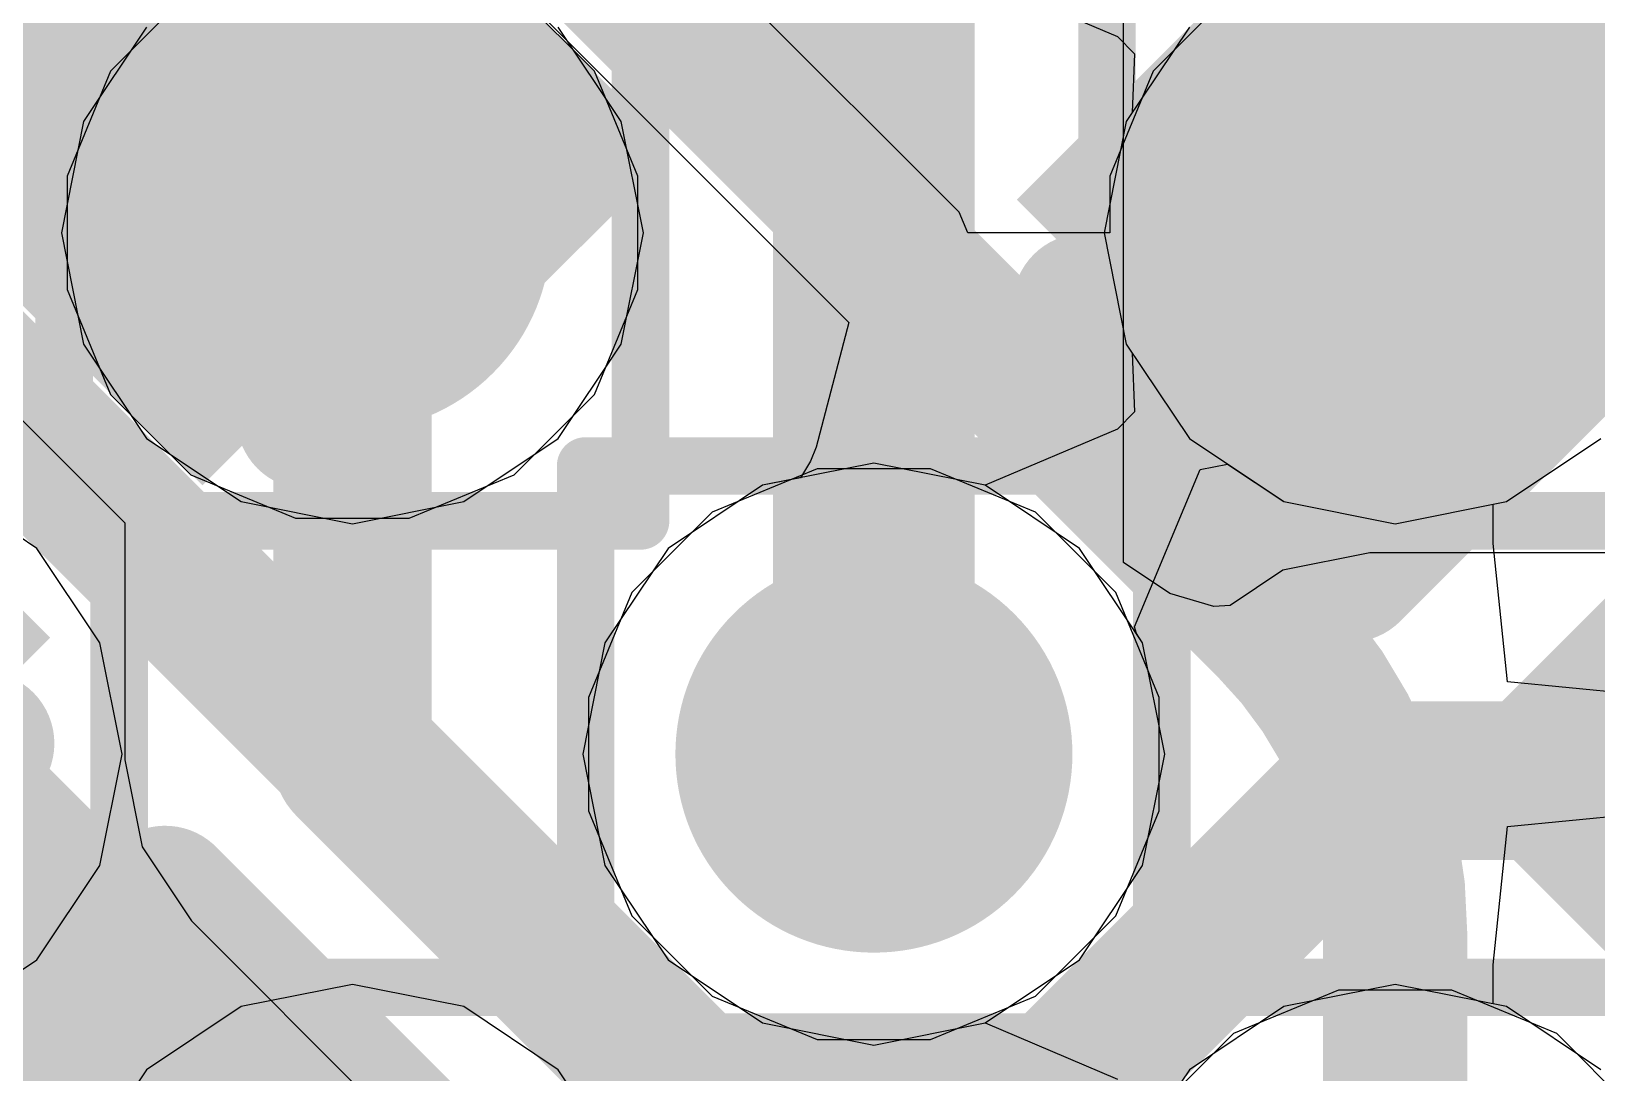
# Model space of a CAD drawing. Header units: inches. Extents: x -6 to 284, y -12 to 154.
# Drawn here: x 50.907 to 52.287, y 4.778 to 5.696 of the extents above; entities that cross this region are included whole.
import ezdxf

# ---------------------------------------------------------------- set-up
doc = ezdxf.new("R2010")
doc.units = ezdxf.units.IN
for name, color, linetype in [('Bottom Layer', 5, 'Continuous'), ('Bottom Overlay', 54, 'Continuous'), ('Bottom Paste', 16, 'Continuous'), ('Bottom Solder', 6, 'Continuous'), ('Drill Drawing', 1, 'Continuous'), ('GND-1', 16, 'Continuous'), ('GND-2', 90, 'Continuous'), ('GND-3', 216, 'Continuous'), ('GND-4', 54, 'Continuous'), ('PWR-1', 156, 'Continuous'), ('PWR-2', 130, 'Continuous'), ('Signal L1', 76, 'Continuous'), ('Signal L2', 6, 'Continuous'), ('Top Layer', 1, 'Continuous'), ('Top Paste', 8, 'Continuous'), ('Top Solder', 216, 'Continuous'), ('Via Holes', 16, 'Continuous')]:
    doc.layers.add(name, color=color, linetype=linetype)

# ---------------------------------------------------------------- blocks, each defined once
blk = doc.blocks.new('BGA_565_15_5_14_4__132')
at = {"layer": 'Top Layer'}
h = blk.add_hatch(color=1, dxfattribs=at)
edge = h.paths.add_edge_path()
edge.add_arc((3.5749992, 0.32500062), 0.12499848, 0, 360)
h = blk.add_hatch(color=1, dxfattribs=at)
edge = h.paths.add_edge_path()
edge.add_arc((4.22500044, 0.32500062), 0.12499848, 0, 360)
h = blk.add_hatch(color=1, dxfattribs=at)
edge = h.paths.add_edge_path()
edge.add_arc((4.22500044, -0.32500062), 0.12499848, 0, 360)
at = {"layer": 'Top Paste'}
h = blk.add_hatch(color=8, dxfattribs=at)
edge = h.paths.add_edge_path()
edge.add_arc((3.5749992, 0.32500062), 0.12499848, 0, 360)
h = blk.add_hatch(color=8, dxfattribs=at)
edge = h.paths.add_edge_path()
edge.add_arc((4.22500044, 0.32500062), 0.12499848, 0, 360)
h = blk.add_hatch(color=8, dxfattribs=at)
edge = h.paths.add_edge_path()
edge.add_arc((4.22500044, -0.32500062), 0.12499848, 0, 360)
at = {"layer": 'Top Solder'}
h = blk.add_hatch(color=216, dxfattribs=at)
edge = h.paths.add_edge_path()
edge.add_arc((3.5749992, 0.32500062), 0.17499838, 0, 360)
h = blk.add_hatch(color=216, dxfattribs=at)
edge = h.paths.add_edge_path()
edge.add_arc((4.22500044, 0.32500062), 0.17499838, 0, 360)
h = blk.add_hatch(color=216, dxfattribs=at)
edge = h.paths.add_edge_path()
edge.add_arc((4.22500044, -0.32500062), 0.17499838, 0, 360)
blk = doc.blocks.new('CAP_0201_B_333')
at = {"layer": 'Bottom Layer'}
for points in [[(-0.44999656, 0.1499997), (-0.14999716, 0.1499997), (-0.14999716, -0.1499997), (-0.44999656, -0.1499997)], [(0.14999716, 0.1499997), (0.44999656, 0.1499997), (0.44999656, -0.1499997), (0.14999716, -0.1499997)]]:
    blk.add_hatch(color=5, dxfattribs=at).paths.add_polyline_path(points)
at = {"layer": 'Bottom Paste'}
for points in [[(-0.44999656, 0.1499997), (-0.14999716, 0.1499997), (-0.14999716, -0.1499997), (-0.44999656, -0.1499997)], [(0.14999716, 0.1499997), (0.44999656, 0.1499997), (0.44999656, -0.1499997), (0.14999716, -0.1499997)]]:
    blk.add_hatch(color=16, dxfattribs=at).paths.add_polyline_path(points)
at = {"layer": 'Bottom Solder'}
for points in [[(-0.50499772, 0.20500086), (-0.094996, 0.20500086), (-0.094996, -0.20500086), (-0.50499772, -0.20500086)], [(0.094996, 0.20500086), (0.50499772, 0.20500086), (0.50499772, -0.20500086), (0.094996, -0.20500086)]]:
    blk.add_hatch(color=6, dxfattribs=at).paths.add_polyline_path(points)
at = {"layer": 'Bottom Overlay'}
for points in [[(-0.5334, 0.2286, 0.127, 0.127, 0), (-0.2032, 0.2286, 0.127, 0.127, 0)], [(-0.5334, -0.2286, 0.127, 0.127, 0), (-0.5334, 0.2286, 0.127, 0.127, 0)], [(0.2032, 0.2286, 0.127, 0.127, 0), (0.5334, 0.2286, 0.127, 0.127, 0)], [(0.5334, -0.2286, 0.127, 0.127, 0), (0.5334, 0.2286, 0.127, 0.127, 0)], [(-0.5334, -0.2286, 0.127, 0.127, 0), (-0.2032, -0.2286, 0.127, 0.127, 0)], [(0.2032, -0.2286, 0.127, 0.127, 0), (0.5334, -0.2286, 0.127, 0.127, 0)]]:
    blk.add_lwpolyline(points, format="xyseb", dxfattribs=at)
for points in [[(-0.5651499999999999, 0.2286, 0.0635, 0.0635, 1), (-0.5016499999999999, 0.2286, 0.0635, 0.0635, 1)], [(-0.5651499999999999, 0.2286, 0.0635, 0.0635, 1), (-0.5016499999999999, 0.2286, 0.0635, 0.0635, 1)], [(-0.23495, 0.2286, 0.0635, 0.0635, 1), (-0.17145, 0.2286, 0.0635, 0.0635, 1)], [(0.17145, 0.2286, 0.0635, 0.0635, 1), (0.23495, 0.2286, 0.0635, 0.0635, 1)], [(0.5016499999999999, 0.2286, 0.0635, 0.0635, 1), (0.5651499999999999, 0.2286, 0.0635, 0.0635, 1)], [(0.5016499999999999, 0.2286, 0.0635, 0.0635, 1), (0.5651499999999999, 0.2286, 0.0635, 0.0635, 1)], [(-0.5651499999999999, -0.2286, 0.0635, 0.0635, 1), (-0.5016499999999999, -0.2286, 0.0635, 0.0635, 1)], [(-0.5651499999999999, -0.2286, 0.0635, 0.0635, 1), (-0.5016499999999999, -0.2286, 0.0635, 0.0635, 1)], [(-0.23495, -0.2286, 0.0635, 0.0635, 1), (-0.17145, -0.2286, 0.0635, 0.0635, 1)], [(0.17145, -0.2286, 0.0635, 0.0635, 1), (0.23495, -0.2286, 0.0635, 0.0635, 1)], [(0.5016499999999999, -0.2286, 0.0635, 0.0635, 1), (0.5651499999999999, -0.2286, 0.0635, 0.0635, 1)], [(0.5016499999999999, -0.2286, 0.0635, 0.0635, 1), (0.5651499999999999, -0.2286, 0.0635, 0.0635, 1)]]:
    blk.add_lwpolyline(points, format="xyseb", close=True, dxfattribs=at)
blk = doc.blocks.new('CAP_0201_B_358')
at = {"layer": 'Bottom Layer'}
for points in [[(-0.44999656, 0.1499997), (-0.14999716, 0.1499997), (-0.14999716, -0.1499997), (-0.44999656, -0.1499997)], [(0.14999716, 0.1499997), (0.44999656, 0.1499997), (0.44999656, -0.1499997), (0.14999716, -0.1499997)]]:
    blk.add_hatch(color=5, dxfattribs=at).paths.add_polyline_path(points)
at = {"layer": 'Bottom Paste'}
for points in [[(-0.44999656, 0.1499997), (-0.14999716, 0.1499997), (-0.14999716, -0.1499997), (-0.44999656, -0.1499997)], [(0.14999716, 0.1499997), (0.44999656, 0.1499997), (0.44999656, -0.1499997), (0.14999716, -0.1499997)]]:
    blk.add_hatch(color=16, dxfattribs=at).paths.add_polyline_path(points)
at = {"layer": 'Bottom Solder'}
for points in [[(-0.50499772, 0.20500086), (-0.094996, 0.20500086), (-0.094996, -0.20500086), (-0.50499772, -0.20500086)], [(0.094996, 0.20500086), (0.50499772, 0.20500086), (0.50499772, -0.20500086), (0.094996, -0.20500086)]]:
    blk.add_hatch(color=6, dxfattribs=at).paths.add_polyline_path(points)
at = {"layer": 'Bottom Overlay'}
for points in [[(-0.5334, 0.2286, 0.127, 0.127, 0), (-0.2032, 0.2286, 0.127, 0.127, 0)], [(-0.5334, 0.2286, 0.127, 0.127, 0), (-0.5334, -0.2286, 0.127, 0.127, 0)], [(0.2032, 0.2286, 0.127, 0.127, 0), (0.5334, 0.2286, 0.127, 0.127, 0)], [(0.5334, 0.2286, 0.127, 0.127, 0), (0.5334, -0.2286, 0.127, 0.127, 0)], [(-0.5334, -0.2286, 0.127, 0.127, 0), (-0.2032, -0.2286, 0.127, 0.127, 0)], [(0.2032, -0.2286, 0.127, 0.127, 0), (0.5334, -0.2286, 0.127, 0.127, 0)]]:
    blk.add_lwpolyline(points, format="xyseb", dxfattribs=at)
for points in [[(-0.5651499999999999, 0.2286, 0.0635, 0.0635, 1), (-0.5016499999999999, 0.2286, 0.0635, 0.0635, 1)], [(-0.5651499999999999, 0.2286, 0.0635, 0.0635, 1), (-0.5016499999999999, 0.2286, 0.0635, 0.0635, 1)], [(-0.23495, 0.2286, 0.0635, 0.0635, 1), (-0.17145, 0.2286, 0.0635, 0.0635, 1)], [(0.17145, 0.2286, 0.0635, 0.0635, 1), (0.23495, 0.2286, 0.0635, 0.0635, 1)], [(0.5016499999999999, 0.2286, 0.0635, 0.0635, 1), (0.5651499999999999, 0.2286, 0.0635, 0.0635, 1)], [(0.5016499999999999, 0.2286, 0.0635, 0.0635, 1), (0.5651499999999999, 0.2286, 0.0635, 0.0635, 1)], [(-0.5651499999999999, -0.2286, 0.0635, 0.0635, 1), (-0.5016499999999999, -0.2286, 0.0635, 0.0635, 1)], [(-0.5651499999999999, -0.2286, 0.0635, 0.0635, 1), (-0.5016499999999999, -0.2286, 0.0635, 0.0635, 1)], [(-0.23495, -0.2286, 0.0635, 0.0635, 1), (-0.17145, -0.2286, 0.0635, 0.0635, 1)], [(0.17145, -0.2286, 0.0635, 0.0635, 1), (0.23495, -0.2286, 0.0635, 0.0635, 1)], [(0.5016499999999999, -0.2286, 0.0635, 0.0635, 1), (0.5651499999999999, -0.2286, 0.0635, 0.0635, 1)], [(0.5016499999999999, -0.2286, 0.0635, 0.0635, 1), (0.5651499999999999, -0.2286, 0.0635, 0.0635, 1)]]:
    blk.add_lwpolyline(points, format="xyseb", close=True, dxfattribs=at)
blk = doc.blocks.new('CAP_0201_B_366')
at = {"layer": 'Bottom Layer'}
for points in [[(-0.44999656, 0.1499997), (-0.14999716, 0.1499997), (-0.14999716, -0.1499997), (-0.44999656, -0.1499997)], [(0.15000224, 0.1499997), (0.4500016399999999, 0.1499997), (0.4500016399999999, -0.1499997), (0.15000224, -0.1499997)]]:
    blk.add_hatch(color=5, dxfattribs=at).paths.add_polyline_path(points)
at = {"layer": 'Bottom Paste'}
for points in [[(-0.44999656, 0.1499997), (-0.14999716, 0.1499997), (-0.14999716, -0.1499997), (-0.44999656, -0.1499997)], [(0.15000224, 0.1499997), (0.4500016399999999, 0.1499997), (0.4500016399999999, -0.1499997), (0.15000224, -0.1499997)]]:
    blk.add_hatch(color=16, dxfattribs=at).paths.add_polyline_path(points)
at = {"layer": 'Bottom Solder'}
for points in [[(-0.50499772, 0.20500086), (-0.094996, 0.20500086), (-0.094996, -0.20500086), (-0.50499772, -0.20500086)], [(0.09500107999999999, 0.20500086), (0.5050028, 0.20500086), (0.5050028, -0.20500086), (0.09500107999999999, -0.20500086)]]:
    blk.add_hatch(color=6, dxfattribs=at).paths.add_polyline_path(points)
at = {"layer": 'Bottom Overlay'}
for points in [[(-0.2032, 0.2286, 0.127, 0.127, 0), (-0.5333974599999999, 0.22860254, 0.127, 0.127, 0)], [(-0.5333974599999999, 0.22860254, 0.127, 0.127, 0), (-0.5333974599999999, -0.22860254, 0.127, 0.127, 0)], [(0.5334, 0.2286, 0.127, 0.127, 0), (0.20320254, 0.22860254, 0.127, 0.127, 0)], [(0.5334, 0.2286, 0.127, 0.127, 0), (0.5334, -0.2286, 0.127, 0.127, 0)], [(-0.2032, -0.2286, 0.127, 0.127, 0), (-0.5333974599999999, -0.22860254, 0.127, 0.127, 0)], [(0.5334, -0.2286, 0.127, 0.127, 0), (0.20320254, -0.22860254, 0.127, 0.127, 0)]]:
    blk.add_lwpolyline(points, format="xyseb", dxfattribs=at)
for points in [[(-0.5651474599999999, 0.22860254, 0.0635, 0.0635, 1), (-0.50164746, 0.22860254, 0.0635, 0.0635, 1)], [(-0.5651474599999999, 0.22860254, 0.0635, 0.0635, 1), (-0.50164746, 0.22860254, 0.0635, 0.0635, 1)], [(-0.23495, 0.2286, 0.0635, 0.0635, 1), (-0.17145, 0.2286, 0.0635, 0.0635, 1)], [(0.17145254, 0.22860254, 0.0635, 0.0635, 1), (0.23495254, 0.22860254, 0.0635, 0.0635, 1)], [(0.5016499999999999, 0.2286, 0.0635, 0.0635, 1), (0.5651499999999999, 0.2286, 0.0635, 0.0635, 1)], [(0.5016499999999999, 0.2286, 0.0635, 0.0635, 1), (0.5651499999999999, 0.2286, 0.0635, 0.0635, 1)], [(-0.5651474599999999, -0.22860254, 0.0635, 0.0635, 1), (-0.50164746, -0.22860254, 0.0635, 0.0635, 1)], [(-0.5651474599999999, -0.22860254, 0.0635, 0.0635, 1), (-0.50164746, -0.22860254, 0.0635, 0.0635, 1)], [(-0.23495, -0.2286, 0.0635, 0.0635, 1), (-0.17145, -0.2286, 0.0635, 0.0635, 1)], [(0.17145254, -0.22860254, 0.0635, 0.0635, 1), (0.23495254, -0.22860254, 0.0635, 0.0635, 1)], [(0.5016499999999999, -0.2286, 0.0635, 0.0635, 1), (0.5651499999999999, -0.2286, 0.0635, 0.0635, 1)], [(0.5016499999999999, -0.2286, 0.0635, 0.0635, 1), (0.5651499999999999, -0.2286, 0.0635, 0.0635, 1)]]:
    blk.add_lwpolyline(points, format="xyseb", close=True, dxfattribs=at)
blk = doc.blocks.new('CAP_0201_B_374')
at = {"layer": 'Bottom Layer'}
for points in [[(-0.44999656, 0.1499997), (-0.14999716, 0.1499997), (-0.14999716, -0.1499997), (-0.44999656, -0.1499997)], [(0.14999716, 0.1499997), (0.44999656, 0.1499997), (0.44999656, -0.1499997), (0.14999716, -0.1499997)]]:
    blk.add_hatch(color=5, dxfattribs=at).paths.add_polyline_path(points)
at = {"layer": 'Bottom Paste'}
for points in [[(-0.44999656, 0.1499997), (-0.14999716, 0.1499997), (-0.14999716, -0.1499997), (-0.44999656, -0.1499997)], [(0.14999716, 0.1499997), (0.44999656, 0.1499997), (0.44999656, -0.1499997), (0.14999716, -0.1499997)]]:
    blk.add_hatch(color=16, dxfattribs=at).paths.add_polyline_path(points)
at = {"layer": 'Bottom Solder'}
for points in [[(-0.50499772, 0.20500086), (-0.094996, 0.20500086), (-0.094996, -0.20500086), (-0.50499772, -0.20500086)], [(0.094996, 0.20500086), (0.50499772, 0.20500086), (0.50499772, -0.20500086), (0.094996, -0.20500086)]]:
    blk.add_hatch(color=6, dxfattribs=at).paths.add_polyline_path(points)
at = {"layer": 'Bottom Overlay'}
for points in [[(-0.5334, 0.2286, 0.127, 0.127, 0), (-0.5334, -0.2286, 0.127, 0.127, 0)], [(-0.2032, 0.2286, 0.127, 0.127, 0), (-0.5334, 0.2286, 0.127, 0.127, 0)], [(0.5334, 0.2286, 0.127, 0.127, 0), (0.2032, 0.2286, 0.127, 0.127, 0)], [(0.5334, 0.2286, 0.127, 0.127, 0), (0.5334, -0.2286, 0.127, 0.127, 0)], [(-0.2032, -0.2286, 0.127, 0.127, 0), (-0.5334, -0.2286, 0.127, 0.127, 0)], [(0.5334, -0.2286, 0.127, 0.127, 0), (0.2032, -0.2286, 0.127, 0.127, 0)]]:
    blk.add_lwpolyline(points, format="xyseb", dxfattribs=at)
for points in [[(-0.5651499999999999, 0.2286, 0.0635, 0.0635, 1), (-0.5016499999999999, 0.2286, 0.0635, 0.0635, 1)], [(-0.5651499999999999, 0.2286, 0.0635, 0.0635, 1), (-0.5016499999999999, 0.2286, 0.0635, 0.0635, 1)], [(-0.23495, 0.2286, 0.0635, 0.0635, 1), (-0.17145, 0.2286, 0.0635, 0.0635, 1)], [(0.17145, 0.2286, 0.0635, 0.0635, 1), (0.23495, 0.2286, 0.0635, 0.0635, 1)], [(0.5016499999999999, 0.2286, 0.0635, 0.0635, 1), (0.5651499999999999, 0.2286, 0.0635, 0.0635, 1)], [(0.5016499999999999, 0.2286, 0.0635, 0.0635, 1), (0.5651499999999999, 0.2286, 0.0635, 0.0635, 1)], [(-0.5651499999999999, -0.2286, 0.0635, 0.0635, 1), (-0.5016499999999999, -0.2286, 0.0635, 0.0635, 1)], [(-0.5651499999999999, -0.2286, 0.0635, 0.0635, 1), (-0.5016499999999999, -0.2286, 0.0635, 0.0635, 1)], [(-0.23495, -0.2286, 0.0635, 0.0635, 1), (-0.17145, -0.2286, 0.0635, 0.0635, 1)], [(0.17145, -0.2286, 0.0635, 0.0635, 1), (0.23495, -0.2286, 0.0635, 0.0635, 1)], [(0.5016499999999999, -0.2286, 0.0635, 0.0635, 1), (0.5651499999999999, -0.2286, 0.0635, 0.0635, 1)], [(0.5016499999999999, -0.2286, 0.0635, 0.0635, 1), (0.5651499999999999, -0.2286, 0.0635, 0.0635, 1)]]:
    blk.add_lwpolyline(points, format="xyseb", close=True, dxfattribs=at)

msp = doc.modelspace()

# ---------------------------------------------------------------- hatches: boundary and pattern name
at = {"layer": 'Bottom Layer'}
h = msp.add_hatch(color=5, dxfattribs=at)
edge = h.paths.add_edge_path()
edge.add_arc((51.19046912, 5.51825922), 0.1499997, 0, 360)
h = msp.add_hatch(color=5, dxfattribs=at)
edge = h.paths.add_edge_path()
edge.add_arc((52.10971036, 5.51825922), 0.1499997, 0, 360)
h = msp.add_hatch(color=5, dxfattribs=at)
edge = h.paths.add_edge_path()
edge.add_arc((51.65008973999999, 5.0586386), 0.1499997, 0, 360)
at = {"layer": 'GND-1'}
h = msp.add_hatch(color=16, dxfattribs=at)
edge = h.paths.add_edge_path()
edge.add_arc((51.19046912, 5.51825922), 0.1499997, 0, 360)
h = msp.add_hatch(color=16, dxfattribs=at)
edge = h.paths.add_edge_path()
edge.add_arc((52.10971036, 5.51825922), 0.1499997, 0, 360)
h = msp.add_hatch(color=16, dxfattribs=at)
edge = h.paths.add_edge_path()
edge.add_arc((51.65008973999999, 5.0586386), 0.1499997, 0, 360)
at = {"layer": 'GND-2'}
h = msp.add_hatch(color=90, dxfattribs=at)
edge = h.paths.add_edge_path()
edge.add_arc((51.19046912, 5.51825922), 0.1499997, 0, 360)
h = msp.add_hatch(color=90, dxfattribs=at)
edge = h.paths.add_edge_path()
edge.add_arc((52.10971036, 5.51825922), 0.1499997, 0, 360)
h = msp.add_hatch(color=90, dxfattribs=at)
edge = h.paths.add_edge_path()
edge.add_arc((51.65008973999999, 5.0586386), 0.1499997, 0, 360)
at = {"layer": 'GND-3'}
h = msp.add_hatch(color=216, dxfattribs=at)
edge = h.paths.add_edge_path()
edge.add_arc((51.19046912, 5.51825922), 0.1499997, 0, 360)
h = msp.add_hatch(color=216, dxfattribs=at)
edge = h.paths.add_edge_path()
edge.add_arc((52.10971036, 5.51825922), 0.1499997, 0, 360)
h = msp.add_hatch(color=216, dxfattribs=at)
edge = h.paths.add_edge_path()
edge.add_arc((51.65008973999999, 5.0586386), 0.1499997, 0, 360)
at = {"layer": 'GND-4'}
h = msp.add_hatch(color=54, dxfattribs=at)
edge = h.paths.add_edge_path()
edge.add_arc((51.19046912, 5.51825922), 0.1499997, 0, 360)
h = msp.add_hatch(color=54, dxfattribs=at)
edge = h.paths.add_edge_path()
edge.add_arc((52.10971036, 5.51825922), 0.1499997, 0, 360)
h = msp.add_hatch(color=54, dxfattribs=at)
edge = h.paths.add_edge_path()
edge.add_arc((51.65008973999999, 5.0586386), 0.1499997, 0, 360)
at = {"layer": 'PWR-1'}
h = msp.add_hatch(color=156, dxfattribs=at)
edge = h.paths.add_edge_path()
edge.add_arc((51.19046912, 5.51825922), 0.1499997, 0, 360)
h = msp.add_hatch(color=156, dxfattribs=at)
edge = h.paths.add_edge_path()
edge.add_arc((52.10971036, 5.51825922), 0.1499997, 0, 360)
h = msp.add_hatch(color=156, dxfattribs=at)
edge = h.paths.add_edge_path()
edge.add_arc((51.65008973999999, 5.0586386), 0.1499997, 0, 360)
at = {"layer": 'PWR-2'}
h = msp.add_hatch(color=130, dxfattribs=at)
edge = h.paths.add_edge_path()
edge.add_arc((51.19046912, 5.51825922), 0.1499997, 0, 360)
h = msp.add_hatch(color=130, dxfattribs=at)
edge = h.paths.add_edge_path()
edge.add_arc((52.10971036, 5.51825922), 0.1499997, 0, 360)
h = msp.add_hatch(color=130, dxfattribs=at)
edge = h.paths.add_edge_path()
edge.add_arc((51.65008973999999, 5.0586386), 0.1499997, 0, 360)
at = {"layer": 'Signal L1'}
h = msp.add_hatch(color=76, dxfattribs=at)
edge = h.paths.add_edge_path()
edge.add_arc((51.19046912, 5.51825922), 0.1499997, 0, 360)
h = msp.add_hatch(color=76, dxfattribs=at)
edge = h.paths.add_edge_path()
edge.add_arc((52.10971036, 5.51825922), 0.1499997, 0, 360)
h = msp.add_hatch(color=76, dxfattribs=at)
edge = h.paths.add_edge_path()
edge.add_arc((51.65008973999999, 5.0586386), 0.1499997, 0, 360)
at = {"layer": 'Signal L2'}
h = msp.add_hatch(color=6, dxfattribs=at)
edge = h.paths.add_edge_path()
edge.add_arc((51.19046912, 5.51825922), 0.1499997, 0, 360)
h = msp.add_hatch(color=6, dxfattribs=at)
edge = h.paths.add_edge_path()
edge.add_arc((52.10971036, 5.51825922), 0.1499997, 0, 360)
h = msp.add_hatch(color=6, dxfattribs=at)
edge = h.paths.add_edge_path()
edge.add_arc((51.65008973999999, 5.0586386), 0.1499997, 0, 360)
at = {"layer": 'Top Layer'}
h = msp.add_hatch(color=1, dxfattribs=at)
edge = h.paths.add_edge_path()
edge.add_arc((51.19046912, 5.51825922), 0.1499997, 0, 360)
h = msp.add_hatch(color=1, dxfattribs=at)
edge = h.paths.add_edge_path()
edge.add_arc((52.10971036, 5.51825922), 0.1499997, 0, 360)
h = msp.add_hatch(color=1, dxfattribs=at)
edge = h.paths.add_edge_path()
edge.add_arc((51.65008973999999, 5.0586386), 0.1499997, 0, 360)
at = {"layer": 'Via Holes'}
h = msp.add_hatch(color=7, dxfattribs=at)
edge = h.paths.add_edge_path()
edge.add_arc((51.19046912, 5.51825922), 0.07499858, 0, 360)
h = msp.add_hatch(color=7, dxfattribs=at)
edge = h.paths.add_edge_path()
edge.add_arc((52.10971036, 5.51825922), 0.07499858, 0, 360)
h = msp.add_hatch(color=7, dxfattribs=at)
edge = h.paths.add_edge_path()
edge.add_arc((51.65008973999999, 5.0586386), 0.07499858, 0, 360)

# ---------------------------------------------------------------- linework, layer by layer
at = {"layer": 'Bottom Layer'}
for p, q in [((51.87021883999999, 5.22748764), (51.87021883999999, 5.80835516)), ((50.66666523999999, 5.5855108), (50.98976339999999, 5.26241264)), ((50.98976339999999, 5.26241264), (50.98976339999999, 5.05361448)), ((52.08755393999999, 5.23596362), (52.01074687999999, 5.22068552)), ((52.36293819999999, 5.23596362), (52.08755393999999, 5.23596362)), ((51.91111538, 5.2002055), (51.87021883999999, 5.22748764)), ((52.01074687999999, 5.22068552), (51.96436139999999, 5.189692439999999)), ((51.94978941999999, 5.18891266), (51.91111538, 5.2002055)), ((51.96436139999999, 5.189692439999999), (51.94978941999999, 5.18891266)), ((50.98976339999999, 5.05361448), (51.0050415, 4.97680742)), ((51.0050415, 4.97680742), (51.04854916, 4.91169452)), ((51.04854916, 4.91169452), (51.37524141999999, 4.58500226))]:
    msp.add_line(p, q, dxfattribs=at)
for points in [[(51.65008973999999, 5.0586386, 0.1778, 0.1778, 0), (51.65008973999999, 5.87700628, 0.1778, 0.1778, 0)], [(51.19046912, 5.51825922, 0.1397, 0.1397, 0), (51.19046912, 5.5239539, 0.1397, 0.1397, 0)], [(51.19046912, 5.05361448, 0.1397, 0.1397, 0), (51.19046912, 5.51825922, 0.1397, 0.1397, 0)], [(51.19046912, 5.05361448, 0.1397, 0.1397, 0), (51.51716138, 4.72692222, 0.1397, 0.1397, 0)], [(51.77921825999999, 4.72692222, 0.1397, 0.1397, 0), (52.08755393999999, 5.0352579, 0.1397, 0.1397, 0)], [(52.08755393999999, 5.0352579, 0.1397, 0.1397, 0), (52.44417502, 5.0352579, 0.1397, 0.1397, 0)], [(51.51716138, 4.72692222, 0.1397, 0.1397, 0), (51.77921825999999, 4.72692222, 0.1397, 0.1397, 0)]]:
    msp.add_lwpolyline(points, format="xyseb", dxfattribs=at)
for points in [[(51.15554411999999, 5.5239539, 0.06985, 0.06985, 1), (51.22539412, 5.5239539, 0.06985, 0.06985, 1)], [(51.15554411999999, 5.51825922, 0.06985, 0.06985, 1), (51.22539412, 5.51825922, 0.06985, 0.06985, 1)], [(51.15554411999999, 5.51825922, 0.06985, 0.06985, 1), (51.22539412, 5.51825922, 0.06985, 0.06985, 1)], [(51.60563973999999, 5.0586386, 0.08889999999999999, 0.08889999999999999, 1), (51.69453973999999, 5.0586386, 0.08889999999999999, 0.08889999999999999, 1)], [(51.15554411999999, 5.05361448, 0.06985, 0.06985, 1), (51.22539412, 5.05361448, 0.06985, 0.06985, 1)], [(51.15554411999999, 5.05361448, 0.06985, 0.06985, 1), (51.22539412, 5.05361448, 0.06985, 0.06985, 1)], [(52.05262894, 5.0352579, 0.06985, 0.06985, 1), (52.12247893999999, 5.0352579, 0.06985, 0.06985, 1)], [(52.05262894, 5.0352579, 0.06985, 0.06985, 1), (52.12247893999999, 5.0352579, 0.06985, 0.06985, 1)], [(51.48223638, 4.72692222, 0.06985, 0.06985, 1), (51.55208638, 4.72692222, 0.06985, 0.06985, 1)], [(51.48223638, 4.72692222, 0.06985, 0.06985, 1), (51.55208638, 4.72692222, 0.06985, 0.06985, 1)], [(51.74429326, 4.72692222, 0.06985, 0.06985, 1), (51.81414326, 4.72692222, 0.06985, 0.06985, 1)], [(51.74429326, 4.72692222, 0.06985, 0.06985, 1), (51.81414326, 4.72692222, 0.06985, 0.06985, 1)]]:
    msp.add_lwpolyline(points, format="xyseb", close=True, dxfattribs=at)
at = {"layer": 'Drill Drawing'}
for points in [[(50.93646912, 5.26425922, 0.0508, 0.0508, 0), (50.93646912, 5.77225922, 0.0508, 0.0508, 0)], [(51.44446911999999, 5.26425922, 0.0508, 0.0508, 0), (51.44446911999999, 5.77225922, 0.0508, 0.0508, 0)], [(51.85571035999999, 5.26425922, 0.0508, 0.0508, 0), (51.85571035999999, 5.77225922, 0.0508, 0.0508, 0)], [(50.47685104, 5.3126386, 0.0508, 0.0508, 0), (50.98485104, 5.3126386, 0.0508, 0.0508, 0)], [(50.98485104, 4.8046386, 0.0508, 0.0508, 0), (50.98485104, 5.3126386, 0.0508, 0.0508, 0)], [(51.39608974, 5.3126386, 0.0508, 0.0508, 0), (51.90408974, 5.3126386, 0.0508, 0.0508, 0)], [(51.39608974, 4.8046386, 0.0508, 0.0508, 0), (51.39608974, 5.3126386, 0.0508, 0.0508, 0)], [(51.90408974, 4.8046386, 0.0508, 0.0508, 0), (51.90408974, 5.3126386, 0.0508, 0.0508, 0)], [(50.93646912, 5.26425922, 0.0508, 0.0508, 0), (51.44446911999999, 5.26425922, 0.0508, 0.0508, 0)], [(51.85571035999999, 5.26425922, 0.0508, 0.0508, 0), (52.36371035999999, 5.26425922, 0.0508, 0.0508, 0)], [(50.93646912, 4.85301798, 0.0508, 0.0508, 0), (51.44446911999999, 4.85301798, 0.0508, 0.0508, 0)], [(50.93646912, 4.34501798, 0.0508, 0.0508, 0), (50.93646912, 4.85301798, 0.0508, 0.0508, 0)], [(51.44446911999999, 4.34501798, 0.0508, 0.0508, 0), (51.44446911999999, 4.85301798, 0.0508, 0.0508, 0)], [(51.85571035999999, 4.85301798, 0.0508, 0.0508, 0), (52.36371035999999, 4.85301798, 0.0508, 0.0508, 0)], [(51.85571035999999, 4.34501798, 0.0508, 0.0508, 0), (51.85571035999999, 4.85301798, 0.0508, 0.0508, 0)], [(50.47685104, 4.8046386, 0.0508, 0.0508, 0), (50.98485104, 4.8046386, 0.0508, 0.0508, 0)], [(51.39608974, 4.8046386, 0.0508, 0.0508, 0), (51.90408974, 4.8046386, 0.0508, 0.0508, 0)]]:
    msp.add_lwpolyline(points, format="xyseb", dxfattribs=at)
for points in [[(50.97215103999999, 5.3126386, 0.0254, 0.0254, 1), (50.99755103999999, 5.3126386, 0.0254, 0.0254, 1)], [(50.97215103999999, 5.3126386, 0.0254, 0.0254, 1), (50.99755103999999, 5.3126386, 0.0254, 0.0254, 1)], [(51.38338974, 5.3126386, 0.0254, 0.0254, 1), (51.40878974, 5.3126386, 0.0254, 0.0254, 1)], [(51.38338974, 5.3126386, 0.0254, 0.0254, 1), (51.40878974, 5.3126386, 0.0254, 0.0254, 1)], [(51.89138973999999, 5.3126386, 0.0254, 0.0254, 1), (51.91678973999999, 5.3126386, 0.0254, 0.0254, 1)], [(51.89138973999999, 5.3126386, 0.0254, 0.0254, 1), (51.91678973999999, 5.3126386, 0.0254, 0.0254, 1)], [(50.92376911999999, 5.26425922, 0.0254, 0.0254, 1), (50.94916912, 5.26425922, 0.0254, 0.0254, 1)], [(50.92376911999999, 5.26425922, 0.0254, 0.0254, 1), (50.94916912, 5.26425922, 0.0254, 0.0254, 1)], [(51.43176911999999, 5.26425922, 0.0254, 0.0254, 1), (51.45716912, 5.26425922, 0.0254, 0.0254, 1)], [(51.43176911999999, 5.26425922, 0.0254, 0.0254, 1), (51.45716912, 5.26425922, 0.0254, 0.0254, 1)], [(51.84301036, 5.26425922, 0.0254, 0.0254, 1), (51.86841036, 5.26425922, 0.0254, 0.0254, 1)], [(51.84301036, 5.26425922, 0.0254, 0.0254, 1), (51.86841036, 5.26425922, 0.0254, 0.0254, 1)], [(50.92376911999999, 4.85301798, 0.0254, 0.0254, 1), (50.94916912, 4.85301798, 0.0254, 0.0254, 1)], [(50.92376911999999, 4.85301798, 0.0254, 0.0254, 1), (50.94916912, 4.85301798, 0.0254, 0.0254, 1)], [(51.43176911999999, 4.85301798, 0.0254, 0.0254, 1), (51.45716912, 4.85301798, 0.0254, 0.0254, 1)], [(51.43176911999999, 4.85301798, 0.0254, 0.0254, 1), (51.45716912, 4.85301798, 0.0254, 0.0254, 1)], [(51.84301036, 4.85301798, 0.0254, 0.0254, 1), (51.86841036, 4.85301798, 0.0254, 0.0254, 1)], [(51.84301036, 4.85301798, 0.0254, 0.0254, 1), (51.86841036, 4.85301798, 0.0254, 0.0254, 1)], [(50.97215103999999, 4.8046386, 0.0254, 0.0254, 1), (50.99755103999999, 4.8046386, 0.0254, 0.0254, 1)], [(50.97215103999999, 4.8046386, 0.0254, 0.0254, 1), (50.99755103999999, 4.8046386, 0.0254, 0.0254, 1)], [(51.38338974, 4.8046386, 0.0254, 0.0254, 1), (51.40878974, 4.8046386, 0.0254, 0.0254, 1)], [(51.38338974, 4.8046386, 0.0254, 0.0254, 1), (51.40878974, 4.8046386, 0.0254, 0.0254, 1)], [(51.89138973999999, 4.8046386, 0.0254, 0.0254, 1), (51.91678973999999, 4.8046386, 0.0254, 0.0254, 1)], [(51.89138973999999, 4.8046386, 0.0254, 0.0254, 1), (51.91678973999999, 4.8046386, 0.0254, 0.0254, 1)]]:
    msp.add_lwpolyline(points, format="xyseb", close=True, dxfattribs=at)
at = {"layer": 'GND-1'}
for p, q in [((51.04794972, 5.73155572), (50.97717262, 5.660778619999999)), ((51.40376561999999, 5.660778619999999), (51.33298852, 5.73155572)), ((50.97717262, 5.660778619999999), (50.93886942, 5.56830484)), ((51.44206882, 5.56830484), (51.40376561999999, 5.660778619999999)), ((50.93886942, 5.56830484), (50.93886942, 5.468213599999999)), ((51.44206882, 5.468213599999999), (51.44206882, 5.56830484)), ((50.93886942, 5.468213599999999), (50.97717262, 5.37573982)), ((51.40376561999999, 5.37573982), (51.44206882, 5.468213599999999)), ((50.97717262, 5.37573982), (51.04794972, 5.30496272)), ((51.33298852, 5.30496272), (51.40376561999999, 5.37573982)), ((51.04794972, 5.30496272), (51.1404235, 5.266659519999999)), ((51.24051474, 5.266659519999999), (51.33298852, 5.30496272)), ((51.60004411999999, 5.310238299999999), (51.50757033999999, 5.271935099999999)), ((51.70013536, 5.310238299999999), (51.60004411999999, 5.310238299999999)), ((51.79260914, 5.271935099999999), (51.70013536, 5.310238299999999)), ((51.50757033999999, 5.271935099999999), (51.43679323999999, 5.201158)), ((51.86338624, 5.201158), (51.79260914, 5.271935099999999)), ((51.1404235, 5.266659519999999), (51.24051474, 5.266659519999999)), ((51.43679323999999, 5.201158), (51.39849004, 5.10868422)), ((51.90168943999999, 5.10868422), (51.86338624, 5.201158)), ((51.39849004, 5.10868422), (51.39849004, 5.00859298)), ((51.90168943999999, 5.00859298), (51.90168943999999, 5.10868422)), ((51.39849004, 5.00859298), (51.43679323999999, 4.9161192)), ((51.86338624, 4.9161192), (51.90168943999999, 5.00859298)), ((51.43679323999999, 4.9161192), (51.50757033999999, 4.8453421)), ((51.79260914, 4.8453421), (51.86338624, 4.9161192)), ((51.50757033999999, 4.8453421), (51.60004411999999, 4.807038899999999)), ((51.70013536, 4.807038899999999), (51.79260914, 4.8453421)), ((52.05966474, 4.85061768), (51.96719096, 4.81231448)), ((52.15975598, 4.85061768), (52.05966474, 4.85061768)), ((52.25222976, 4.81231448), (52.15975598, 4.85061768)), ((51.60004411999999, 4.807038899999999), (51.70013536, 4.807038899999999)), ((51.96719096, 4.81231448), (51.89641386, 4.74153738)), ((52.32300686, 4.74153738), (52.25222976, 4.81231448))]:
    msp.add_line(p, q, dxfattribs=at)
at = {"layer": 'GND-2'}
for p, q in [((51.04794972, 5.73155572), (50.97717262, 5.660778619999999)), ((51.40376561999999, 5.660778619999999), (51.33298852, 5.73155572)), ((50.97717262, 5.660778619999999), (50.93886942, 5.56830484)), ((51.44206882, 5.56830484), (51.40376561999999, 5.660778619999999)), ((50.93886942, 5.56830484), (50.93886942, 5.468213599999999)), ((51.44206882, 5.468213599999999), (51.44206882, 5.56830484)), ((50.93886942, 5.468213599999999), (50.97717262, 5.37573982)), ((51.40376561999999, 5.37573982), (51.44206882, 5.468213599999999)), ((50.97717262, 5.37573982), (51.04794972, 5.30496272)), ((51.33298852, 5.30496272), (51.40376561999999, 5.37573982)), ((51.04794972, 5.30496272), (51.1404235, 5.266659519999999)), ((51.24051474, 5.266659519999999), (51.33298852, 5.30496272)), ((51.60004411999999, 5.310238299999999), (51.50757033999999, 5.271935099999999)), ((51.70013536, 5.310238299999999), (51.60004411999999, 5.310238299999999)), ((51.79260914, 5.271935099999999), (51.70013536, 5.310238299999999)), ((51.50757033999999, 5.271935099999999), (51.43679323999999, 5.201158)), ((51.86338624, 5.201158), (51.79260914, 5.271935099999999)), ((51.1404235, 5.266659519999999), (51.24051474, 5.266659519999999)), ((51.43679323999999, 5.201158), (51.39849004, 5.10868422)), ((51.90168943999999, 5.10868422), (51.86338624, 5.201158)), ((51.39849004, 5.10868422), (51.39849004, 5.00859298)), ((51.90168943999999, 5.00859298), (51.90168943999999, 5.10868422)), ((51.39849004, 5.00859298), (51.43679323999999, 4.9161192)), ((51.86338624, 4.9161192), (51.90168943999999, 5.00859298)), ((51.43679323999999, 4.9161192), (51.50757033999999, 4.8453421)), ((51.79260914, 4.8453421), (51.86338624, 4.9161192)), ((51.50757033999999, 4.8453421), (51.60004411999999, 4.807038899999999)), ((51.70013536, 4.807038899999999), (51.79260914, 4.8453421)), ((52.05966474, 4.85061768), (51.96719096, 4.81231448)), ((52.15975598, 4.85061768), (52.05966474, 4.85061768)), ((52.25222976, 4.81231448), (52.15975598, 4.85061768)), ((51.60004411999999, 4.807038899999999), (51.70013536, 4.807038899999999)), ((51.96719096, 4.81231448), (51.89641386, 4.74153738)), ((52.32300686, 4.74153738), (52.25222976, 4.81231448))]:
    msp.add_line(p, q, dxfattribs=at)
at = {"layer": 'GND-3'}
for p, q in [((51.04794972, 5.73155572), (50.97717262, 5.660778619999999)), ((51.40376561999999, 5.660778619999999), (51.33298852, 5.73155572)), ((50.97717262, 5.660778619999999), (50.93886942, 5.56830484)), ((51.44206882, 5.56830484), (51.40376561999999, 5.660778619999999)), ((50.93886942, 5.56830484), (50.93886942, 5.468213599999999)), ((51.44206882, 5.468213599999999), (51.44206882, 5.56830484)), ((50.93886942, 5.468213599999999), (50.97717262, 5.37573982)), ((51.40376561999999, 5.37573982), (51.44206882, 5.468213599999999)), ((50.97717262, 5.37573982), (51.04794972, 5.30496272)), ((51.33298852, 5.30496272), (51.40376561999999, 5.37573982)), ((51.04794972, 5.30496272), (51.1404235, 5.266659519999999)), ((51.24051474, 5.266659519999999), (51.33298852, 5.30496272)), ((51.60004411999999, 5.310238299999999), (51.50757033999999, 5.271935099999999)), ((51.70013536, 5.310238299999999), (51.60004411999999, 5.310238299999999)), ((51.79260914, 5.271935099999999), (51.70013536, 5.310238299999999)), ((51.50757033999999, 5.271935099999999), (51.43679323999999, 5.201158)), ((51.86338624, 5.201158), (51.79260914, 5.271935099999999)), ((51.1404235, 5.266659519999999), (51.24051474, 5.266659519999999)), ((51.43679323999999, 5.201158), (51.39849004, 5.10868422)), ((51.90168943999999, 5.10868422), (51.86338624, 5.201158)), ((51.39849004, 5.10868422), (51.39849004, 5.00859298)), ((51.90168943999999, 5.00859298), (51.90168943999999, 5.10868422)), ((51.39849004, 5.00859298), (51.43679323999999, 4.9161192)), ((51.86338624, 4.9161192), (51.90168943999999, 5.00859298)), ((51.43679323999999, 4.9161192), (51.50757033999999, 4.8453421)), ((51.79260914, 4.8453421), (51.86338624, 4.9161192)), ((51.50757033999999, 4.8453421), (51.60004411999999, 4.807038899999999)), ((51.70013536, 4.807038899999999), (51.79260914, 4.8453421)), ((52.05966474, 4.85061768), (51.96719096, 4.81231448)), ((52.15975598, 4.85061768), (52.05966474, 4.85061768)), ((52.25222976, 4.81231448), (52.15975598, 4.85061768)), ((51.60004411999999, 4.807038899999999), (51.70013536, 4.807038899999999)), ((51.96719096, 4.81231448), (51.89641386, 4.74153738)), ((52.32300686, 4.74153738), (52.25222976, 4.81231448))]:
    msp.add_line(p, q, dxfattribs=at)
at = {"layer": 'GND-4'}
for p, q in [((51.04794972, 5.73155572), (50.97717262, 5.660778619999999)), ((51.40376561999999, 5.660778619999999), (51.33298852, 5.73155572)), ((50.97717262, 5.660778619999999), (50.93886942, 5.56830484)), ((51.44206882, 5.56830484), (51.40376561999999, 5.660778619999999)), ((50.93886942, 5.56830484), (50.93886942, 5.468213599999999)), ((51.44206882, 5.468213599999999), (51.44206882, 5.56830484)), ((50.93886942, 5.468213599999999), (50.97717262, 5.37573982)), ((51.40376561999999, 5.37573982), (51.44206882, 5.468213599999999)), ((50.97717262, 5.37573982), (51.04794972, 5.30496272)), ((51.33298852, 5.30496272), (51.40376561999999, 5.37573982)), ((51.04794972, 5.30496272), (51.1404235, 5.266659519999999)), ((51.24051474, 5.266659519999999), (51.33298852, 5.30496272)), ((51.60004411999999, 5.310238299999999), (51.50757033999999, 5.271935099999999)), ((51.70013536, 5.310238299999999), (51.60004411999999, 5.310238299999999)), ((51.79260914, 5.271935099999999), (51.70013536, 5.310238299999999)), ((51.50757033999999, 5.271935099999999), (51.43679323999999, 5.201158)), ((51.86338624, 5.201158), (51.79260914, 5.271935099999999)), ((51.1404235, 5.266659519999999), (51.24051474, 5.266659519999999)), ((51.43679323999999, 5.201158), (51.39849004, 5.10868422)), ((51.90168943999999, 5.10868422), (51.86338624, 5.201158)), ((51.39849004, 5.10868422), (51.39849004, 5.00859298)), ((51.90168943999999, 5.00859298), (51.90168943999999, 5.10868422)), ((51.39849004, 5.00859298), (51.43679323999999, 4.9161192)), ((51.86338624, 4.9161192), (51.90168943999999, 5.00859298)), ((51.43679323999999, 4.9161192), (51.50757033999999, 4.8453421)), ((51.79260914, 4.8453421), (51.86338624, 4.9161192)), ((51.50757033999999, 4.8453421), (51.60004411999999, 4.807038899999999)), ((51.70013536, 4.807038899999999), (51.79260914, 4.8453421)), ((52.05966474, 4.85061768), (51.96719096, 4.81231448)), ((52.15975598, 4.85061768), (52.05966474, 4.85061768)), ((52.25222976, 4.81231448), (52.15975598, 4.85061768)), ((51.60004411999999, 4.807038899999999), (51.70013536, 4.807038899999999)), ((51.96719096, 4.81231448), (51.89641386, 4.74153738)), ((52.32300686, 4.74153738), (52.25222976, 4.81231448))]:
    msp.add_line(p, q, dxfattribs=at)
at = {"layer": 'PWR-1'}
for p, q in [((51.74825566, 5.740874979999999), (51.86487214, 5.691278939999999)), ((51.00907501999999, 5.699653319999999), (50.95346679999999, 5.616427679999999)), ((51.42747144, 5.616427679999999), (51.37186322, 5.699653319999999)), ((51.86487214, 5.691278939999999), (51.87983273999999, 5.67604656)), ((51.87983273999999, 5.67604656), (51.87800902, 5.6243601)), ((51.87800902, 5.6243601), (51.87270804, 5.616427679999999)), ((50.95346679999999, 5.616427679999999), (50.93393928, 5.51825922)), ((51.44699895999999, 5.51825922), (51.42747144, 5.616427679999999)), ((51.87270804, 5.616427679999999), (51.85318052, 5.51825922)), ((50.93393928, 5.51825922), (50.95346679999999, 5.42009076)), ((51.42747144, 5.42009076), (51.44699895999999, 5.51825922)), ((51.85318052, 5.51825922), (51.87270804, 5.42009076)), ((50.95346679999999, 5.42009076), (51.00907501999999, 5.33686512)), ((51.37186322, 5.33686512), (51.42747144, 5.42009076)), ((51.87270804, 5.42009076), (51.87800902, 5.4121558)), ((51.87800902, 5.4121558), (51.87983273999999, 5.36046934)), ((51.87983273999999, 5.36046934), (51.86486959999999, 5.345231879999999)), ((51.86486959999999, 5.345231879999999), (51.74825566, 5.295640919999999)), ((51.00907501999999, 5.33686512), (51.09230065999999, 5.2812569)), ((51.28863758, 5.2812569), (51.37186322, 5.33686512)), ((52.20787882, 5.2812569), (52.29110445999999, 5.33686512)), ((51.65008973999999, 5.315168439999999), (51.55192127999999, 5.295640919999999)), ((51.74825566, 5.295640919999999), (51.65008973999999, 5.315168439999999)), ((50.91224513999999, 5.2400327), (50.82901949999999, 5.295640919999999)), ((51.55192127999999, 5.295640919999999), (51.46869564, 5.2400327)), ((51.09230065999999, 5.2812569), (51.19046912, 5.261729379999999)), ((51.19046912, 5.261729379999999), (51.28863758, 5.2812569)), ((52.19624816, 5.278942959999999), (52.20787882, 5.2812569)), ((52.19624816, 5.24431006), (52.19624816, 5.278942959999999)), ((52.20865859999999, 5.122448479999999), (52.19624816, 5.24431006)), ((50.96785336, 5.15680706), (50.91224513999999, 5.2400327)), ((51.46869564, 5.2400327), (51.41308742, 5.15680706)), ((50.98738088, 5.0586386), (50.96785336, 5.15680706)), ((51.41308742, 5.15680706), (51.3935599, 5.0586386)), ((52.20867384, 5.12244594), (52.20865859999999, 5.122448479999999)), ((52.32324308, 5.11116326), (52.20867384, 5.122448479999999)), ((52.20867384, 5.122448479999999), (52.20867384, 5.12244594)), ((50.96785336, 4.96047014), (50.98738088, 5.0586386)), ((51.3935599, 5.0586386), (51.41308742, 4.96047014)), ((52.20867384, 4.99482872), (52.32324308, 5.00611394)), ((52.19624816, 4.872967139999999), (52.20865859999999, 4.99482872)), ((52.20865859999999, 4.99482872), (52.20867384, 4.99483126)), ((52.20867384, 4.99483126), (52.20867384, 4.99482872)), ((50.91224513999999, 4.8772445), (50.96785336, 4.96047014)), ((51.41308742, 4.96047014), (51.46869564, 4.8772445)), ((50.82901949999999, 4.82163628), (50.91224513999999, 4.8772445)), ((51.46869564, 4.8772445), (51.55192127999999, 4.82163628)), ((52.19624816, 4.83833424), (52.19624816, 4.872967139999999)), ((51.19046912, 4.85554782), (51.09230065999999, 4.836020299999999)), ((51.28863758, 4.836020299999999), (51.19046912, 4.85554782)), ((51.09230065999999, 4.836020299999999), (51.00907501999999, 4.78041208)), ((51.37186322, 4.78041208), (51.28863758, 4.836020299999999)), ((52.20787882, 4.836020299999999), (52.19624816, 4.83833424)), ((52.29110445999999, 4.78041208), (52.20787882, 4.836020299999999)), ((51.55192127999999, 4.82163628), (51.65008973999999, 4.802108759999999)), ((51.65008973999999, 4.802108759999999), (51.74825566, 4.82163628)), ((51.74825566, 4.82163628), (51.86486959999999, 4.77204532)), ((51.00907501999999, 4.78041208), (50.95346679999999, 4.697186439999999)), ((51.42747144, 4.697186439999999), (51.37186322, 4.78041208))]:
    msp.add_line(p, q, dxfattribs=at)
at = {"layer": 'PWR-2'}
for p, q in [((51.00907501999999, 5.699653319999999), (50.95346679999999, 5.616427679999999)), ((51.42747144, 5.616427679999999), (51.37186322, 5.699653319999999)), ((51.92831626, 5.699653319999999), (51.87270804, 5.616427679999999)), ((50.95346679999999, 5.616427679999999), (50.93393928, 5.51825922)), ((51.44699895999999, 5.51825922), (51.42747144, 5.616427679999999)), ((51.87270804, 5.616427679999999), (51.85318052, 5.51825922)), ((50.93393928, 5.51825922), (50.95346679999999, 5.42009076)), ((51.42747144, 5.42009076), (51.44699895999999, 5.51825922)), ((51.85318052, 5.51825922), (51.87270804, 5.42009076)), ((50.95346679999999, 5.42009076), (51.00907501999999, 5.33686512)), ((51.37186322, 5.33686512), (51.42747144, 5.42009076)), ((51.87270804, 5.42009076), (51.92831626, 5.33686512)), ((51.00907501999999, 5.33686512), (51.09230065999999, 5.2812569)), ((51.28863758, 5.2812569), (51.37186322, 5.33686512)), ((51.92831626, 5.33686512), (52.0115419, 5.2812569)), ((52.20787882, 5.2812569), (52.29110445999999, 5.33686512)), ((51.65008973999999, 5.315168439999999), (51.55192127999999, 5.295640919999999)), ((51.7482582, 5.295640919999999), (51.65008973999999, 5.315168439999999)), ((50.91224513999999, 5.2400327), (50.82901949999999, 5.295640919999999)), ((51.55192127999999, 5.295640919999999), (51.46869564, 5.2400327)), ((51.83148383999999, 5.2400327), (51.7482582, 5.295640919999999)), ((51.09230065999999, 5.2812569), (51.19046912, 5.261729379999999)), ((51.19046912, 5.261729379999999), (51.28863758, 5.2812569)), ((52.0115419, 5.2812569), (52.10971036, 5.261729379999999)), ((52.10971036, 5.261729379999999), (52.20787882, 5.2812569)), ((50.96785336, 5.15680706), (50.91224513999999, 5.2400327)), ((51.46869564, 5.2400327), (51.41308742, 5.15680706)), ((51.88709206, 5.15680706), (51.83148383999999, 5.2400327)), ((50.98738088, 5.0586386), (50.96785336, 5.15680706)), ((51.41308742, 5.15680706), (51.3935599, 5.0586386)), ((51.90661958, 5.0586386), (51.88709206, 5.15680706)), ((50.96785336, 4.96047014), (50.98738088, 5.0586386)), ((51.3935599, 5.0586386), (51.41308742, 4.96047014)), ((51.88709206, 4.96047014), (51.90661958, 5.0586386)), ((50.91224513999999, 4.8772445), (50.96785336, 4.96047014)), ((51.41308742, 4.96047014), (51.46869564, 4.8772445)), ((51.83148383999999, 4.8772445), (51.88709206, 4.96047014)), ((50.82901949999999, 4.82163628), (50.91224513999999, 4.8772445)), ((51.46869564, 4.8772445), (51.55192127999999, 4.82163628)), ((51.7482582, 4.82163628), (51.83148383999999, 4.8772445)), ((51.19046912, 4.85554782), (51.09230065999999, 4.836020299999999)), ((51.28863758, 4.836020299999999), (51.19046912, 4.85554782)), ((52.10971036, 4.85554782), (52.0115419, 4.836020299999999)), ((52.20787882, 4.836020299999999), (52.10971036, 4.85554782)), ((51.09230065999999, 4.836020299999999), (51.00907501999999, 4.78041208)), ((51.37186322, 4.78041208), (51.28863758, 4.836020299999999)), ((52.0115419, 4.836020299999999), (51.92831626, 4.78041208)), ((52.29110445999999, 4.78041208), (52.20787882, 4.836020299999999)), ((51.55192127999999, 4.82163628), (51.65008973999999, 4.802108759999999)), ((51.65008973999999, 4.802108759999999), (51.7482582, 4.82163628)), ((51.00907501999999, 4.78041208), (50.95346679999999, 4.697186439999999)), ((51.42747144, 4.697186439999999), (51.37186322, 4.78041208)), ((51.92831626, 4.78041208), (51.87270804, 4.697186439999999))]:
    msp.add_line(p, q, dxfattribs=at)
at = {"layer": 'Signal L1'}
for points in [[(49.32658156, 6.923778379999999, 0.1397, 0.1397, 0), (52.00713754, 4.24321478, 0.1397, 0.1397, 0)], [(50.47485968, 6.69499804, 0.127, 0.127, 0), (51.99814085999999, 5.17171686, 0.127, 0.127, 0)], [(51.99814085999999, 5.17171686, 0.127, 0.127, 0), (51.99829326, 5.17156446, 0.127, 0.127, 0)], [(51.99814085999999, 5.17171686, 0.127, 0.127, -0.0001422829816833374), (51.99829326, 5.17156446, 0.127, 0.127, 0)], [(51.99829326, 5.17156446, 0.127, 0.127, -0.1987644589971194), (52.10973322, 4.902309219999999, 0.127, 0.127, 0)], [(52.10973322, 4.599038299999999, 0.127, 0.127, 0), (52.10973322, 4.902309219999999, 0.127, 0.127, 0)]]:
    msp.add_lwpolyline(points, format="xyseb", dxfattribs=at)
for points in [[(51.96639086, 5.17171686, 0.0635, 0.0635, 1), (52.02989085999999, 5.17171686, 0.0635, 0.0635, 1)], [(51.96639086, 5.17171686, 0.0635, 0.0635, 1), (52.02989085999999, 5.17171686, 0.0635, 0.0635, 1)], [(51.96639086, 5.17171686, 0.0635, 0.0635, 1), (52.02989085999999, 5.17171686, 0.0635, 0.0635, 1)], [(51.96654325999999, 5.17156446, 0.0635, 0.0635, 1), (52.03004325999999, 5.17156446, 0.0635, 0.0635, 1)], [(51.96654325999999, 5.17156446, 0.0635, 0.0635, 1), (52.03004325999999, 5.17156446, 0.0635, 0.0635, 1)], [(51.96654325999999, 5.17156446, 0.0635, 0.0635, 1), (52.03004325999999, 5.17156446, 0.0635, 0.0635, 1)], [(52.07798322, 4.902309219999999, 0.0635, 0.0635, 1), (52.14148322, 4.902309219999999, 0.0635, 0.0635, 1)], [(52.07798322, 4.902309219999999, 0.0635, 0.0635, 1), (52.14148322, 4.902309219999999, 0.0635, 0.0635, 1)]]:
    msp.add_lwpolyline(points, format="xyseb", close=True, dxfattribs=at)
at = {"layer": 'Signal L2'}
for p, q in [((51.72542614, 5.53635164), (51.44160908, 5.82017124)), ((51.96719096, 5.73155572), (51.89641386, 5.660778619999999)), ((51.36373521999999, 5.70363858), (51.62822288, 5.439150919999999)), ((51.89641386, 5.660778619999999), (51.85811066, 5.56830484)), ((51.85811066, 5.56830484), (51.85811066, 5.51825922)), ((51.73292168, 5.51825922), (51.72542614, 5.53635164)), ((51.85811066, 5.51825922), (51.73292168, 5.51825922)), ((51.62822288, 5.439150919999999), (51.59923893999999, 5.32910796)), ((51.59923893999999, 5.32910796), (51.59435705999999, 5.31679658)), ((52.20787882, 5.2812569), (52.29110445999999, 5.33686512)), ((51.59435705999999, 5.31679658), (51.58545435999999, 5.30231096)), ((51.93774728, 5.30959568), (51.96198141999999, 5.314370879999999)), ((51.96198141999999, 5.314370879999999), (52.0115419, 5.2812569)), ((51.58545435999999, 5.30231096), (51.55192127999999, 5.295640919999999)), ((51.8800842, 5.17071864), (51.93774728, 5.30959568)), ((50.91224513999999, 5.2400327), (50.82901949999999, 5.295640919999999)), ((51.55192127999999, 5.295640919999999), (51.46869564, 5.2400327)), ((52.0115419, 5.2812569), (52.10971036, 5.261729379999999)), ((52.10971036, 5.261729379999999), (52.20787882, 5.2812569)), ((50.96785336, 5.15680706), (50.91224513999999, 5.2400327)), ((51.46869564, 5.2400327), (51.41308742, 5.15680706)), ((51.88157009999999, 5.16506968), (51.8800842, 5.17071864)), ((51.88709206, 5.15680706), (51.88157009999999, 5.16506968)), ((50.98738088, 5.0586386), (50.96785336, 5.15680706)), ((51.41308742, 5.15680706), (51.3935599, 5.0586386)), ((51.90661958, 5.0586386), (51.88709206, 5.15680706)), ((50.96785336, 4.96047014), (50.98738088, 5.0586386)), ((51.3935599, 5.0586386), (51.41308742, 4.96047014)), ((51.88709206, 4.96047014), (51.90661958, 5.0586386)), ((50.91224513999999, 4.8772445), (50.96785336, 4.96047014)), ((51.41308742, 4.96047014), (51.46869564, 4.8772445)), ((51.83148383999999, 4.8772445), (51.88709206, 4.96047014)), ((50.82901949999999, 4.82163628), (50.91224513999999, 4.8772445)), ((51.46869564, 4.8772445), (51.55192127999999, 4.82163628)), ((51.7482582, 4.82163628), (51.83148383999999, 4.8772445)), ((51.19046912, 4.85554782), (51.09230065999999, 4.836020299999999)), ((51.28863758, 4.836020299999999), (51.19046912, 4.85554782)), ((52.10971036, 4.85554782), (52.0115419, 4.836020299999999)), ((52.20787882, 4.836020299999999), (52.10971036, 4.85554782)), ((51.09230065999999, 4.836020299999999), (51.00907501999999, 4.78041208)), ((51.37186322, 4.78041208), (51.28863758, 4.836020299999999)), ((52.0115419, 4.836020299999999), (51.92831626, 4.78041208)), ((52.29110445999999, 4.78041208), (52.20787882, 4.836020299999999)), ((51.55192127999999, 4.82163628), (51.65008973999999, 4.802108759999999)), ((51.65008973999999, 4.802108759999999), (51.7482582, 4.82163628)), ((51.00907501999999, 4.78041208), (50.95346679999999, 4.697186439999999)), ((51.42747144, 4.697186439999999), (51.37186322, 4.78041208)), ((51.92831626, 4.78041208), (51.87270804, 4.697186439999999))]:
    msp.add_line(p, q, dxfattribs=at)
at = {"layer": 'Top Layer'}
for points in [[(52.10971036, 5.51825922, 0.254, 0.254, 0), (52.10971036, 6.43749792, 0.254, 0.254, 0)], [(50.73085104, 5.0586386, 0.254, 0.254, 0), (51.19046912, 4.599017979999999, 0.254, 0.254, 0)]]:
    msp.add_lwpolyline(points, format="xyseb", dxfattribs=at)
msp.add_lwpolyline([(52.04621036, 5.51825922, 0.127, 0.127, 1), (52.17321036, 5.51825922, 0.127, 0.127, 1)], format="xyseb", close=True, dxfattribs=at)

# ---------------------------------------------------------------- block references
for name, p, rotation in [('BGA_565_15_5_14_4__132', (54.40792014, 8.2759296), 225), ('CAP_0201_B_374', (51.8539476, 5.75955922), 135), ('CAP_0201_B_358', (50.84627118, 5.37338016), 45), ('CAP_0201_B_366', (52.76788024, 4.82490272), 135), ('CAP_0201_B_333', (51.24092367999999, 4.39316622), 315)]:
    msp.add_blockref(name, p, dxfattribs=dict(rotation=rotation))

doc.saveas('drawing.dxf')
